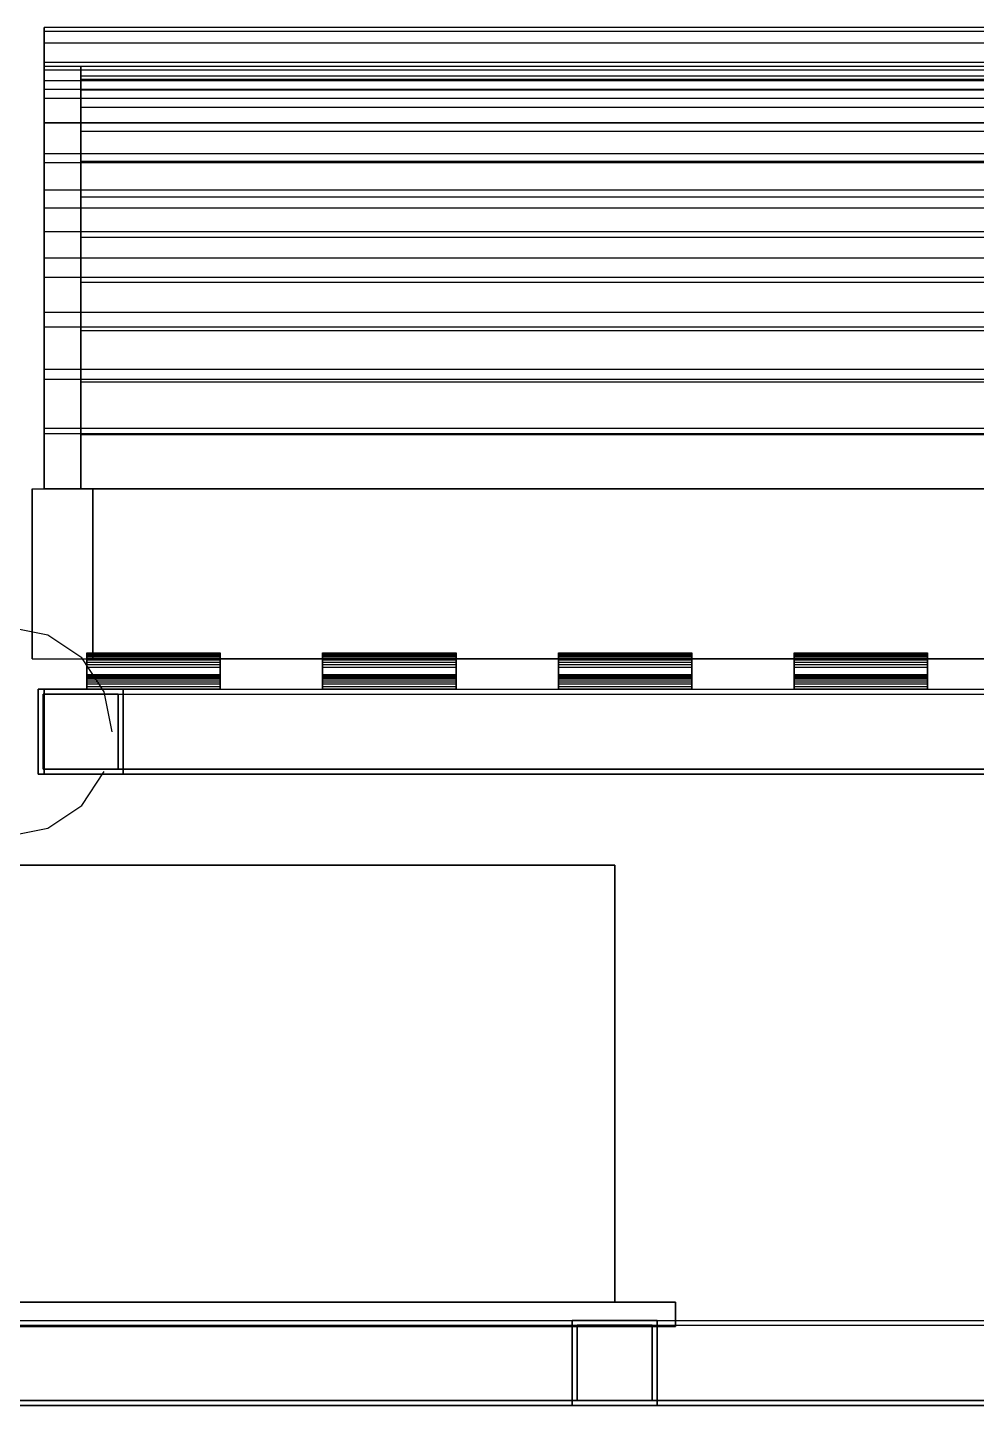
# Model space of a CAD drawing. Header units: millimetres. Extents: x -840 to 1340, y 6 to 760.
# Drawn here: x 558 to 949, y 142 to 710 of the extents above; entities that cross this region are included whole.
import ezdxf

# ---------------------------------------------------------------- set-up
doc = ezdxf.new("R2010")
doc.units = ezdxf.units.MM
for name, color, linetype in [('B01', 7, 'Continuous'), ('B02', 7, 'Continuous'), ('B63', 7, 'Continuous'), ('C3', 7, 'Continuous'), ('E09', 7, 'Continuous'), ('E10', 7, 'Continuous'), ('EH1', 7, 'Continuous'), ('H010', 7, 'Continuous'), ('H011', 7, 'Continuous'), ('L010', 7, 'Continuous'), ('L011', 7, 'Continuous'), ('L020', 7, 'Continuous'), ('L1000', 7, 'Continuous'), ('L1001', 7, 'Continuous'), ('L1002', 7, 'Continuous'), ('L1003', 7, 'Continuous'), ('L200', 7, 'Continuous')]:
    doc.layers.add(name, color=color, linetype=linetype)

msp = doc.modelspace()

# ---------------------------------------------------------------- linework, layer by layer
at = {"layer": 'B01'}
for points in [[(-780, 177.5), (1280, 177.5)], [(-780, 177.5), (1280, 177.5)], [(-780, 175.5), (1280, 175.5)], [(-780, 175.5), (1280, 175.5)], [(-780, 144.5), (1280, 144.5)], [(1280, 144.5), (-780, 144.5)], [(1280, 142.5), (-780, 142.5)], [(-780, 142.5), (1280, 142.5)]]:
    msp.add_lwpolyline(points, dxfattribs=at)
at = {"layer": 'B02'}
for points in [[(-780, 177.5), (1280, 177.5)], [(-780, 177.5), (1280, 177.5)], [(-780, 175.5), (1280, 175.5)], [(-780, 175.5), (1280, 175.5)], [(-780, 144.5), (1280, 144.5)], [(1280, 144.5), (-780, 144.5)], [(1280, 142.5), (-780, 142.5)], [(-780, 142.5), (1280, 142.5)]]:
    msp.add_lwpolyline(points, dxfattribs=at)
at = {"layer": 'B63'}
for points in [[(782.5, 177.5), (782.5, 177.5)], [(782.5, 142.5), (782.5, 177.5)], [(782.5, 177.5), (782.5, 142.5)], [(782.5, 177.5), (817.5, 177.5)], [(817.5, 177.5), (782.5, 177.5)], [(817.5, 177.5), (817.5, 177.5)], [(817.5, 177.5), (817.5, 142.5)], [(817.5, 142.5), (817.5, 177.5)], [(784.5, 175.5), (784.5, 175.5)], [(815.5, 175.5), (784.5, 175.5)], [(784.5, 175.5), (815.5, 175.5)], [(784.5, 175.5), (784.5, 144.5)], [(784.5, 144.5), (784.5, 175.5)], [(815.5, 175.5), (815.5, 175.5)], [(815.5, 144.5), (815.5, 175.5)], [(815.5, 175.5), (815.5, 144.5)], [(782.5, 142.5), (782.5, 142.5)], [(817.5, 142.5), (782.5, 142.5)], [(782.5, 142.5), (817.5, 142.5)], [(784.5, 144.5), (784.5, 144.5)], [(784.5, 144.5), (815.5, 144.5)], [(815.5, 144.5), (784.5, 144.5)], [(815.5, 144.5), (815.5, 144.5)], [(817.5, 142.5), (817.5, 142.5)]]:
    msp.add_lwpolyline(points, dxfattribs=at)
at = {"layer": 'C3'}
for points in [[(1305, 710), (565, 710)], [(565, 710), (565, 708.37)], [(565, 708.37), (565, 710)], [(1305, 708.37), (565, 708.37)], [(565, 708.37), (565, 703.53)], [(1305, 708.37), (565, 708.37)], [(565, 703.53), (565, 708.37)], [(1305, 703.53), (565, 703.53)], [(565, 703.53), (565, 695.54)], [(1305, 703.53), (565, 703.53)], [(565, 695.54), (565, 703.53)], [(1305, 695.54), (565, 695.54)], [(565, 695.54), (565, 684.54)], [(1305, 695.54), (565, 695.54)], [(565, 684.54), (565, 695.54)], [(1305, 694), (565, 694)], [(565, 694), (565, 692.51)], [(565, 692.51), (565, 694)], [(1305, 692.51), (565, 692.51)], [(565, 692.51), (565, 688.07)], [(1305, 692.51), (565, 692.51)], [(565, 688.07), (565, 692.51)], [(1305, 688.07), (565, 688.07)], [(565, 688.07), (565, 680.76)], [(1305, 688.07), (565, 688.07)], [(565, 680.76), (565, 688.07)], [(1305, 684.54), (565, 684.54)], [(565, 684.54), (565, 670.74)], [(1305, 684.54), (565, 684.54)], [(565, 670.74), (565, 684.54)], [(1305, 680.76), (565, 680.76)], [(565, 680.76), (565, 670.69)], [(1305, 680.76), (565, 680.76)], [(565, 670.69), (565, 680.76)], [(1305, 670.74), (565, 670.74)], [(565, 670.74), (565, 654.35)], [(1305, 670.74), (565, 670.74)], [(565, 654.35), (565, 670.74)], [(1305, 670.69), (565, 670.69)], [(565, 670.69), (565, 658.04)], [(1305, 670.69), (565, 670.69)], [(565, 658.04), (565, 670.69)], [(1305, 658.04), (565, 658.04)], [(565, 658.04), (565, 643.04)], [(1305, 658.04), (565, 658.04)], [(565, 643.04), (565, 658.04)], [(1305, 654.35), (565, 654.35)], [(565, 654.35), (565, 635.66)], [(1305, 654.35), (565, 654.35)], [(565, 635.66), (565, 654.35)], [(1305, 643.04), (565, 643.04)], [(565, 643.04), (565, 625.92)], [(1305, 643.04), (565, 643.04)], [(565, 625.92), (565, 643.04)], [(1305, 635.66), (565, 635.66)], [(565, 635.66), (565, 615)], [(1305, 635.66), (565, 635.66)], [(565, 615), (565, 635.66)], [(1305, 625.92), (565, 625.92)], [(565, 625.92), (565, 607)], [(1305, 625.92), (565, 625.92)], [(565, 607), (565, 625.92)], [(1305, 615), (565, 615)], [(565, 615), (565, 592.71)], [(1305, 615), (565, 615)], [(565, 592.71), (565, 615)], [(1305, 607), (565, 607)], [(565, 607), (565, 586.59)], [(1305, 607), (565, 607)], [(565, 586.59), (565, 607)], [(1305, 592.71), (565, 592.71)], [(565, 592.71), (565, 569.18)], [(1305, 592.71), (565, 592.71)], [(565, 569.18), (565, 592.71)], [(1305, 586.59), (565, 586.59)], [(565, 586.59), (565, 565.03)], [(1305, 586.59), (565, 586.59)], [(565, 565.03), (565, 586.59)], [(1305, 569.18), (565, 569.18)], [(565, 569.18), (565, 544.8)], [(1305, 569.18), (565, 569.18)], [(565, 544.8), (565, 569.18)], [(1305, 565.03), (565, 565.03)], [(565, 565.03), (565, 542.71)], [(1305, 565.03), (565, 565.03)], [(565, 542.71), (565, 565.03)], [(1305, 544.8), (565, 544.8)], [(565, 544.8), (565, 520)], [(1305, 544.8), (565, 544.8)], [(565, 520), (565, 544.8)], [(1305, 542.71), (565, 542.71)], [(565, 542.71), (565, 520)], [(1305, 542.71), (565, 542.71)], [(565, 520), (565, 542.71)], [(565, 520), (1305, 520)], [(1305, 520), (565, 520)], [(1305, 520), (565, 520)], [(565, 520), (565, 520)], [(1305, 520), (565, 520)], [(565, 520), (565, 520)]]:
    msp.add_lwpolyline(points, dxfattribs=at)
at = {"layer": 'E09'}
for points in [[(825, 185), (475, 185)], [(475, 185), (825, 185)], [(825, 185), (825, 175)], [(825, 185), (825, 185)], [(825, 175), (825, 185)], [(475, 175), (825, 175)], [(825, 175), (475, 175)], [(825, 175), (825, 175)]]:
    msp.add_lwpolyline(points, dxfattribs=at)
at = {"layer": 'E10'}
for points in [[(800, 365), (500, 365)], [(500, 365), (800, 365)], [(800, 365), (800, 185)], [(800, 365), (800, 365)], [(800, 185), (800, 365)], [(500, 185), (800, 185)], [(800, 185), (500, 185)], [(800, 185), (800, 185)]]:
    msp.add_lwpolyline(points, dxfattribs=at)
at = {"layer": 'EH1'}
for points in [[(1081.05, 694), (580, 694)], [(580, 694), (580, 692.51)], [(580, 692.51), (580, 694)], [(1081.05, 692.51), (580, 692.51)], [(580, 692.51), (580, 688.07)], [(1081.05, 692.51), (580, 692.51)], [(580, 688.07), (580, 692.51)], [(1081.05, 690), (580, 690)], [(580, 690), (580, 688.55)], [(580, 688.55), (580, 690)], [(1081.05, 688.55), (580, 688.55)], [(580, 688.55), (580, 684.21)], [(1081.05, 688.55), (580, 688.55)], [(580, 684.21), (580, 688.55)], [(1081.05, 688.07), (580, 688.07)], [(580, 688.07), (580, 680.76)], [(1081.05, 688.07), (580, 688.07)], [(580, 680.76), (580, 688.07)], [(1081.05, 684.21), (580, 684.21)], [(580, 684.21), (580, 677.06)], [(1081.05, 684.21), (580, 684.21)], [(580, 677.06), (580, 684.21)], [(1081.05, 680.76), (580, 680.76)], [(580, 680.76), (580, 670.69)], [(1081.05, 680.76), (580, 680.76)], [(580, 670.69), (580, 680.76)], [(1081.05, 677.06), (580, 677.06)], [(580, 677.06), (580, 667.22)], [(1081.05, 677.06), (580, 677.06)], [(580, 667.22), (580, 677.06)], [(1081.05, 670.69), (580, 670.69)], [(580, 670.69), (580, 658.04)], [(1081.05, 670.69), (580, 670.69)], [(580, 658.04), (580, 670.69)], [(1081.05, 667.22), (580, 667.22)], [(580, 667.22), (580, 654.87)], [(1081.05, 667.22), (580, 667.22)], [(580, 654.87), (580, 667.22)], [(1081.05, 658.04), (580, 658.04)], [(580, 658.04), (580, 643.04)], [(1081.05, 658.04), (580, 658.04)], [(580, 643.04), (580, 658.04)], [(1081.05, 654.87), (580, 654.87)], [(580, 654.87), (580, 640.21)], [(1081.05, 654.87), (580, 654.87)], [(580, 640.21), (580, 654.87)], [(1081.05, 643.04), (580, 643.04)], [(580, 643.04), (580, 625.92)], [(1081.05, 643.04), (580, 643.04)], [(580, 625.92), (580, 643.04)], [(1081.05, 640.21), (580, 640.21)], [(580, 640.21), (580, 623.49)], [(1081.05, 640.21), (580, 640.21)], [(580, 623.49), (580, 640.21)], [(1081.05, 625.92), (580, 625.92)], [(580, 625.92), (580, 607)], [(1081.05, 625.92), (580, 625.92)], [(580, 607), (580, 625.92)], [(1081.05, 623.49), (580, 623.49)], [(580, 623.49), (580, 605)], [(1081.05, 623.49), (580, 623.49)], [(580, 605), (580, 623.49)], [(1081.05, 607), (580, 607)], [(580, 607), (580, 586.59)], [(1081.05, 607), (580, 607)], [(580, 586.59), (580, 607)], [(1081.05, 605), (580, 605)], [(580, 605), (580, 585.06)], [(1081.05, 605), (580, 605)], [(580, 585.06), (580, 605)], [(1081.05, 586.59), (580, 586.59)], [(580, 586.59), (580, 565.03)], [(1081.05, 586.59), (580, 586.59)], [(580, 565.03), (580, 586.59)], [(1081.05, 585.06), (580, 585.06)], [(580, 585.06), (580, 564)], [(1081.05, 585.06), (580, 585.06)], [(580, 564), (580, 585.06)], [(1081.05, 565.03), (580, 565.03)], [(580, 565.03), (580, 542.71)], [(1081.05, 565.03), (580, 565.03)], [(580, 542.71), (580, 565.03)], [(1081.05, 564), (580, 564)], [(580, 564), (580, 542.19)], [(1081.05, 564), (580, 564)], [(580, 542.19), (580, 564)], [(1081.05, 542.71), (580, 542.71)], [(580, 542.71), (580, 520)], [(1081.05, 542.71), (580, 542.71)], [(580, 520), (580, 542.71)], [(1081.05, 542.19), (580, 542.19)], [(580, 542.19), (580, 520)], [(1081.05, 542.19), (580, 542.19)], [(580, 520), (580, 542.19)], [(580, 520), (1081.05, 520)], [(1081.05, 520), (580, 520)], [(1081.05, 520), (580, 520)], [(580, 520), (580, 520)], [(1081.05, 520), (580, 520)], [(580, 520), (580, 520)]]:
    msp.add_lwpolyline(points, dxfattribs=at)
at = {"layer": 'H010'}
for points in [[(593, 420), (589.73, 436.46), (580.41, 450.41), (566.46, 459.73), (550, 463), (533.54, 459.73), (519.59, 450.41), (510.27, 436.46), (507, 420), (510.27, 403.54), (519.59, 389.59), (533.54, 380.27), (550, 377), (566.46, 380.27), (580.41, 389.59), (589.73, 403.54)], [(593, 420), (589.73, 436.46), (580.41, 450.41), (566.46, 459.73), (550, 463), (533.54, 459.73), (519.59, 450.41), (510.27, 436.46), (507, 420), (510.27, 403.54), (519.59, 389.59), (533.54, 380.27), (550, 377), (566.46, 380.27), (580.41, 389.59), (589.73, 403.54)], [(593, 420), (593, 420)]]:
    msp.add_lwpolyline(points, dxfattribs=at)
at = {"layer": 'H011'}
for points in [[(593, 420), (589.73, 436.46), (580.41, 450.41), (566.46, 459.73), (550, 463), (533.54, 459.73), (519.59, 450.41), (510.27, 436.46), (507, 420), (510.27, 403.54), (519.59, 389.59), (533.54, 380.27), (550, 377), (566.46, 380.27), (580.41, 389.59), (589.73, 403.54)], [(593, 420), (589.73, 436.46), (580.41, 450.41), (566.46, 459.73), (550, 463), (533.54, 459.73), (519.59, 450.41), (510.27, 436.46), (507, 420), (510.27, 403.54), (519.59, 389.59), (533.54, 380.27), (550, 377), (566.46, 380.27), (580.41, 389.59), (589.73, 403.54)], [(593, 420), (593, 420)]]:
    msp.add_lwpolyline(points, dxfattribs=at)
at = {"layer": 'L010'}
for points in [[(565, 437.5), (1335, 437.5)], [(565, 402.5), (565, 437.5)], [(565, 437.5), (1335, 437.5)], [(565, 437.5), (565, 437.5)], [(565, 437.5), (565, 402.5)], [(565, 435.5), (1335, 435.5)], [(565, 404.5), (565, 435.5)], [(565, 435.5), (1335, 435.5)], [(565, 435.5), (565, 435.5)], [(565, 435.5), (565, 404.5)], [(565, 404.5), (1335, 404.5)], [(1335, 404.5), (565, 404.5)], [(565, 404.5), (565, 404.5)], [(1335, 402.5), (565, 402.5)], [(565, 402.5), (1335, 402.5)], [(565, 402.5), (565, 402.5)]]:
    msp.add_lwpolyline(points, dxfattribs=at)
at = {"layer": 'L011'}
for points in [[(565, 437.5), (1335, 437.5)], [(565, 402.5), (565, 437.5)], [(565, 437.5), (1335, 437.5)], [(565, 437.5), (565, 437.5)], [(565, 437.5), (565, 402.5)], [(565, 435.5), (1335, 435.5)], [(565, 404.5), (565, 435.5)], [(565, 435.5), (1335, 435.5)], [(565, 435.5), (565, 435.5)], [(565, 435.5), (565, 404.5)], [(565, 404.5), (1335, 404.5)], [(1335, 404.5), (565, 404.5)], [(565, 404.5), (565, 404.5)], [(1335, 402.5), (565, 402.5)], [(565, 402.5), (1335, 402.5)], [(565, 402.5), (565, 402.5)]]:
    msp.add_lwpolyline(points, dxfattribs=at)
at = {"layer": 'L020'}
for points in [[(562.5, 437.5), (562.5, 437.5)], [(562.5, 402.5), (562.5, 437.5)], [(562.5, 437.5), (562.5, 402.5)], [(562.5, 437.5), (597.5, 437.5)], [(597.5, 437.5), (562.5, 437.5)], [(597.5, 437.5), (597.5, 437.5)], [(597.5, 437.5), (597.5, 402.5)], [(597.5, 402.5), (597.5, 437.5)], [(564.5, 435.5), (564.5, 435.5)], [(595.5, 435.5), (564.5, 435.5)], [(564.5, 435.5), (595.5, 435.5)], [(564.5, 435.5), (564.5, 404.5)], [(564.5, 404.5), (564.5, 435.5)], [(595.5, 435.5), (595.5, 435.5)], [(595.5, 404.5), (595.5, 435.5)], [(595.5, 435.5), (595.5, 404.5)], [(564.5, 404.5), (564.5, 404.5)], [(564.5, 404.5), (595.5, 404.5)], [(595.5, 404.5), (564.5, 404.5)], [(595.5, 404.5), (595.5, 404.5)], [(562.5, 402.5), (562.5, 402.5)], [(597.5, 402.5), (562.5, 402.5)], [(562.5, 402.5), (597.5, 402.5)], [(597.5, 402.5), (597.5, 402.5)]]:
    msp.add_lwpolyline(points, dxfattribs=at)
at = {"layer": 'L1000'}
for points in [[(582.5, 452.5), (637.5, 452.5)], [(582.5, 452.44), (582.5, 452.5)], [(582.5, 452.5), (582.5, 452.44)], [(582.5, 452.44), (637.5, 452.44)], [(582.5, 452.26), (582.5, 452.44)], [(582.5, 452.44), (637.5, 452.44)], [(582.5, 452.44), (582.5, 452.26)], [(582.5, 452.26), (637.5, 452.26)], [(582.5, 451.96), (582.5, 452.26)], [(582.5, 452.26), (637.5, 452.26)], [(582.5, 452.26), (582.5, 451.96)], [(582.5, 451.96), (637.5, 451.96)], [(582.5, 451.54), (582.5, 451.96)], [(582.5, 451.96), (637.5, 451.96)], [(582.5, 451.96), (582.5, 451.54)], [(582.5, 451.54), (637.5, 451.54)], [(582.5, 451), (582.5, 451.54)], [(582.5, 451.54), (637.5, 451.54)], [(582.5, 451.54), (582.5, 451)], [(582.5, 451), (637.5, 451)], [(582.5, 450.34), (582.5, 451)], [(582.5, 451), (637.5, 451)], [(582.5, 451), (582.5, 450.34)], [(582.5, 450.34), (637.5, 450.34)], [(582.5, 449.56), (582.5, 450.34)], [(582.5, 450.34), (637.5, 450.34)], [(582.5, 450.34), (582.5, 449.56)], [(582.5, 449.56), (637.5, 449.56)], [(582.5, 448.66), (582.5, 449.56)], [(582.5, 449.56), (637.5, 449.56)], [(582.5, 449.56), (582.5, 448.66)], [(582.5, 448.66), (637.5, 448.66)], [(582.5, 447.64), (582.5, 448.66)], [(582.5, 448.66), (637.5, 448.66)], [(582.5, 448.66), (582.5, 447.64)], [(637.5, 452.5), (637.5, 452.44)], [(637.5, 452.44), (637.5, 452.5)], [(637.5, 452.44), (637.5, 452.26)], [(637.5, 452.26), (637.5, 452.44)], [(637.5, 452.26), (637.5, 451.96)], [(637.5, 451.96), (637.5, 452.26)], [(637.5, 451.96), (637.5, 451.54)], [(637.5, 451.54), (637.5, 451.96)], [(637.5, 451.54), (637.5, 451)], [(637.5, 451), (637.5, 451.54)], [(637.5, 451), (637.5, 450.34)], [(637.5, 450.34), (637.5, 451)], [(637.5, 450.34), (637.5, 449.56)], [(637.5, 449.56), (637.5, 450.34)], [(637.5, 449.56), (637.5, 448.66)], [(637.5, 448.66), (637.5, 449.56)], [(637.5, 448.66), (637.5, 447.64)], [(637.5, 447.64), (637.5, 448.66)], [(582.5, 447.64), (637.5, 447.64)], [(582.5, 446.5), (582.5, 447.64)], [(582.5, 447.64), (637.5, 447.64)], [(582.5, 447.64), (582.5, 446.5)], [(582.5, 446.5), (637.5, 446.5)], [(582.5, 437.5), (582.5, 446.5)], [(582.5, 446.5), (637.5, 446.5)], [(582.5, 446.5), (582.5, 437.5)], [(582.5, 443.5), (637.5, 443.5)], [(582.5, 443.44), (582.5, 443.5)], [(582.5, 443.5), (582.5, 443.44)], [(582.5, 443.44), (637.5, 443.44)], [(582.5, 443.26), (582.5, 443.44)], [(582.5, 443.44), (637.5, 443.44)], [(582.5, 443.44), (582.5, 443.26)], [(582.5, 443.26), (637.5, 443.26)], [(582.5, 442.96), (582.5, 443.26)], [(582.5, 443.26), (637.5, 443.26)], [(582.5, 443.26), (582.5, 442.96)], [(582.5, 442.96), (637.5, 442.96)], [(582.5, 442.54), (582.5, 442.96)], [(582.5, 442.96), (637.5, 442.96)], [(582.5, 442.96), (582.5, 442.54)], [(637.5, 447.64), (637.5, 446.5)], [(637.5, 446.5), (637.5, 447.64)], [(637.5, 446.5), (637.5, 437.5)], [(637.5, 437.5), (637.5, 446.5)], [(637.5, 443.5), (637.5, 443.44)], [(637.5, 443.44), (637.5, 443.5)], [(637.5, 443.44), (637.5, 443.26)], [(637.5, 443.26), (637.5, 443.44)], [(637.5, 443.26), (637.5, 442.96)], [(637.5, 442.96), (637.5, 443.26)], [(637.5, 442.96), (637.5, 442.54)], [(637.5, 442.54), (637.5, 442.96)], [(582.5, 442.54), (637.5, 442.54)], [(582.5, 442), (582.5, 442.54)], [(582.5, 442.54), (637.5, 442.54)], [(582.5, 442.54), (582.5, 442)], [(582.5, 442), (637.5, 442)], [(582.5, 441.34), (582.5, 442)], [(582.5, 442), (637.5, 442)], [(582.5, 442), (582.5, 441.34)], [(582.5, 441.34), (637.5, 441.34)], [(582.5, 440.56), (582.5, 441.34)], [(582.5, 441.34), (637.5, 441.34)], [(582.5, 441.34), (582.5, 440.56)], [(582.5, 440.56), (637.5, 440.56)], [(582.5, 439.66), (582.5, 440.56)], [(582.5, 440.56), (637.5, 440.56)], [(582.5, 440.56), (582.5, 439.66)], [(582.5, 439.66), (637.5, 439.66)], [(582.5, 438.64), (582.5, 439.66)], [(582.5, 439.66), (637.5, 439.66)], [(582.5, 439.66), (582.5, 438.64)], [(582.5, 438.64), (637.5, 438.64)], [(582.5, 437.5), (582.5, 438.64)], [(582.5, 438.64), (637.5, 438.64)], [(582.5, 438.64), (582.5, 437.5)], [(637.5, 437.5), (582.5, 437.5)], [(582.5, 437.5), (637.5, 437.5)], [(637.5, 442.54), (637.5, 442)], [(637.5, 442), (637.5, 442.54)], [(637.5, 442), (637.5, 441.34)], [(637.5, 441.34), (637.5, 442)], [(637.5, 441.34), (637.5, 440.56)], [(637.5, 440.56), (637.5, 441.34)], [(637.5, 440.56), (637.5, 439.66)], [(637.5, 439.66), (637.5, 440.56)], [(637.5, 439.66), (637.5, 438.64)], [(637.5, 438.64), (637.5, 439.66)], [(637.5, 438.64), (637.5, 437.5)], [(637.5, 437.5), (637.5, 438.64)]]:
    msp.add_lwpolyline(points, dxfattribs=at)
at = {"layer": 'L1001'}
for points in [[(679.64, 452.5), (734.64, 452.5)], [(679.64, 452.44), (679.64, 452.5)], [(679.64, 452.5), (679.64, 452.44)], [(679.64, 452.44), (734.64, 452.44)], [(679.64, 452.26), (679.64, 452.44)], [(679.64, 452.44), (734.64, 452.44)], [(679.64, 452.44), (679.64, 452.26)], [(679.64, 452.26), (734.64, 452.26)], [(679.64, 451.96), (679.64, 452.26)], [(679.64, 452.26), (734.64, 452.26)], [(679.64, 452.26), (679.64, 451.96)], [(679.64, 451.96), (734.64, 451.96)], [(679.64, 451.54), (679.64, 451.96)], [(679.64, 451.96), (734.64, 451.96)], [(679.64, 451.96), (679.64, 451.54)], [(679.64, 451.54), (734.64, 451.54)], [(679.64, 451), (679.64, 451.54)], [(679.64, 451.54), (734.64, 451.54)], [(679.64, 451.54), (679.64, 451)], [(679.64, 451), (734.64, 451)], [(679.64, 450.34), (679.64, 451)], [(679.64, 451), (734.64, 451)], [(679.64, 451), (679.64, 450.34)], [(679.64, 450.34), (734.64, 450.34)], [(679.64, 449.56), (679.64, 450.34)], [(679.64, 450.34), (734.64, 450.34)], [(679.64, 450.34), (679.64, 449.56)], [(679.64, 449.56), (734.64, 449.56)], [(679.64, 448.66), (679.64, 449.56)], [(679.64, 449.56), (734.64, 449.56)], [(679.64, 449.56), (679.64, 448.66)], [(679.64, 448.66), (734.64, 448.66)], [(679.64, 447.64), (679.64, 448.66)], [(679.64, 448.66), (734.64, 448.66)], [(679.64, 448.66), (679.64, 447.64)], [(734.64, 452.5), (734.64, 452.44)], [(734.64, 452.44), (734.64, 452.5)], [(734.64, 452.44), (734.64, 452.26)], [(734.64, 452.26), (734.64, 452.44)], [(734.64, 452.26), (734.64, 451.96)], [(734.64, 451.96), (734.64, 452.26)], [(734.64, 451.96), (734.64, 451.54)], [(734.64, 451.54), (734.64, 451.96)], [(734.64, 451.54), (734.64, 451)], [(734.64, 451), (734.64, 451.54)], [(734.64, 451), (734.64, 450.34)], [(734.64, 450.34), (734.64, 451)], [(734.64, 450.34), (734.64, 449.56)], [(734.64, 449.56), (734.64, 450.34)], [(734.64, 449.56), (734.64, 448.66)], [(734.64, 448.66), (734.64, 449.56)], [(734.64, 448.66), (734.64, 447.64)], [(734.64, 447.64), (734.64, 448.66)], [(679.64, 447.64), (734.64, 447.64)], [(679.64, 446.5), (679.64, 447.64)], [(679.64, 447.64), (734.64, 447.64)], [(679.64, 447.64), (679.64, 446.5)], [(679.64, 446.5), (734.64, 446.5)], [(679.64, 437.5), (679.64, 446.5)], [(679.64, 446.5), (734.64, 446.5)], [(679.64, 446.5), (679.64, 437.5)], [(679.64, 443.5), (734.64, 443.5)], [(679.64, 443.44), (679.64, 443.5)], [(679.64, 443.5), (679.64, 443.44)], [(679.64, 443.44), (734.64, 443.44)], [(679.64, 443.26), (679.64, 443.44)], [(679.64, 443.44), (734.64, 443.44)], [(679.64, 443.44), (679.64, 443.26)], [(679.64, 443.26), (734.64, 443.26)], [(679.64, 442.96), (679.64, 443.26)], [(679.64, 443.26), (734.64, 443.26)], [(679.64, 443.26), (679.64, 442.96)], [(679.64, 442.96), (734.64, 442.96)], [(679.64, 442.54), (679.64, 442.96)], [(679.64, 442.96), (734.64, 442.96)], [(679.64, 442.96), (679.64, 442.54)], [(734.64, 447.64), (734.64, 446.5)], [(734.64, 446.5), (734.64, 447.64)], [(734.64, 446.5), (734.64, 437.5)], [(734.64, 437.5), (734.64, 446.5)], [(734.64, 443.5), (734.64, 443.44)], [(734.64, 443.44), (734.64, 443.5)], [(734.64, 443.44), (734.64, 443.26)], [(734.64, 443.26), (734.64, 443.44)], [(734.64, 443.26), (734.64, 442.96)], [(734.64, 442.96), (734.64, 443.26)], [(734.64, 442.96), (734.64, 442.54)], [(734.64, 442.54), (734.64, 442.96)], [(679.64, 442.54), (734.64, 442.54)], [(679.64, 442), (679.64, 442.54)], [(679.64, 442.54), (734.64, 442.54)], [(679.64, 442.54), (679.64, 442)], [(679.64, 442), (734.64, 442)], [(679.64, 441.34), (679.64, 442)], [(679.64, 442), (734.64, 442)], [(679.64, 442), (679.64, 441.34)], [(679.64, 441.34), (734.64, 441.34)], [(679.64, 440.56), (679.64, 441.34)], [(679.64, 441.34), (734.64, 441.34)], [(679.64, 441.34), (679.64, 440.56)], [(679.64, 440.56), (734.64, 440.56)], [(679.64, 439.66), (679.64, 440.56)], [(679.64, 440.56), (734.64, 440.56)], [(679.64, 440.56), (679.64, 439.66)], [(679.64, 439.66), (734.64, 439.66)], [(679.64, 438.64), (679.64, 439.66)], [(679.64, 439.66), (734.64, 439.66)], [(679.64, 439.66), (679.64, 438.64)], [(679.64, 438.64), (734.64, 438.64)], [(679.64, 437.5), (679.64, 438.64)], [(679.64, 438.64), (734.64, 438.64)], [(679.64, 438.64), (679.64, 437.5)], [(734.64, 437.5), (679.64, 437.5)], [(679.64, 437.5), (734.64, 437.5)], [(734.64, 442.54), (734.64, 442)], [(734.64, 442), (734.64, 442.54)], [(734.64, 442), (734.64, 441.34)], [(734.64, 441.34), (734.64, 442)], [(734.64, 441.34), (734.64, 440.56)], [(734.64, 440.56), (734.64, 441.34)], [(734.64, 440.56), (734.64, 439.66)], [(734.64, 439.66), (734.64, 440.56)], [(734.64, 439.66), (734.64, 438.64)], [(734.64, 438.64), (734.64, 439.66)], [(734.64, 438.64), (734.64, 437.5)], [(734.64, 437.5), (734.64, 438.64)]]:
    msp.add_lwpolyline(points, dxfattribs=at)
at = {"layer": 'L1002'}
for points in [[(776.79, 452.5), (831.79, 452.5)], [(776.79, 452.44), (776.79, 452.5)], [(776.79, 452.5), (776.79, 452.44)], [(776.79, 452.44), (831.79, 452.44)], [(776.79, 452.26), (776.79, 452.44)], [(776.79, 452.44), (831.79, 452.44)], [(776.79, 452.44), (776.79, 452.26)], [(776.79, 452.26), (831.79, 452.26)], [(776.79, 451.96), (776.79, 452.26)], [(776.79, 452.26), (831.79, 452.26)], [(776.79, 452.26), (776.79, 451.96)], [(776.79, 451.96), (831.79, 451.96)], [(776.79, 451.54), (776.79, 451.96)], [(776.79, 451.96), (831.79, 451.96)], [(776.79, 451.96), (776.79, 451.54)], [(776.79, 451.54), (831.79, 451.54)], [(776.79, 451), (776.79, 451.54)], [(776.79, 451.54), (831.79, 451.54)], [(776.79, 451.54), (776.79, 451)], [(776.79, 451), (831.79, 451)], [(776.79, 450.34), (776.79, 451)], [(776.79, 451), (831.79, 451)], [(776.79, 451), (776.79, 450.34)], [(776.79, 450.34), (831.79, 450.34)], [(776.79, 449.56), (776.79, 450.34)], [(776.79, 450.34), (831.79, 450.34)], [(776.79, 450.34), (776.79, 449.56)], [(776.79, 449.56), (831.79, 449.56)], [(776.79, 448.66), (776.79, 449.56)], [(776.79, 449.56), (831.79, 449.56)], [(776.79, 449.56), (776.79, 448.66)], [(776.79, 448.66), (831.79, 448.66)], [(776.79, 447.64), (776.79, 448.66)], [(776.79, 448.66), (831.79, 448.66)], [(776.79, 448.66), (776.79, 447.64)], [(831.79, 452.5), (831.79, 452.44)], [(831.79, 452.44), (831.79, 452.5)], [(831.79, 452.44), (831.79, 452.26)], [(831.79, 452.26), (831.79, 452.44)], [(831.79, 452.26), (831.79, 451.96)], [(831.79, 451.96), (831.79, 452.26)], [(831.79, 451.96), (831.79, 451.54)], [(831.79, 451.54), (831.79, 451.96)], [(831.79, 451.54), (831.79, 451)], [(831.79, 451), (831.79, 451.54)], [(831.79, 451), (831.79, 450.34)], [(831.79, 450.34), (831.79, 451)], [(831.79, 450.34), (831.79, 449.56)], [(831.79, 449.56), (831.79, 450.34)], [(831.79, 449.56), (831.79, 448.66)], [(831.79, 448.66), (831.79, 449.56)], [(831.79, 448.66), (831.79, 447.64)], [(831.79, 447.64), (831.79, 448.66)], [(776.79, 447.64), (831.79, 447.64)], [(776.79, 446.5), (776.79, 447.64)], [(776.79, 447.64), (831.79, 447.64)], [(776.79, 447.64), (776.79, 446.5)], [(776.79, 446.5), (831.79, 446.5)], [(776.79, 437.5), (776.79, 446.5)], [(776.79, 446.5), (831.79, 446.5)], [(776.79, 446.5), (776.79, 437.5)], [(776.79, 443.5), (831.79, 443.5)], [(776.79, 443.44), (776.79, 443.5)], [(776.79, 443.5), (776.79, 443.44)], [(776.79, 443.44), (831.79, 443.44)], [(776.79, 443.26), (776.79, 443.44)], [(776.79, 443.44), (831.79, 443.44)], [(776.79, 443.44), (776.79, 443.26)], [(776.79, 443.26), (831.79, 443.26)], [(776.79, 442.96), (776.79, 443.26)], [(776.79, 443.26), (831.79, 443.26)], [(776.79, 443.26), (776.79, 442.96)], [(776.79, 442.96), (831.79, 442.96)], [(776.79, 442.54), (776.79, 442.96)], [(776.79, 442.96), (831.79, 442.96)], [(776.79, 442.96), (776.79, 442.54)], [(831.79, 447.64), (831.79, 446.5)], [(831.79, 446.5), (831.79, 447.64)], [(831.79, 446.5), (831.79, 437.5)], [(831.79, 437.5), (831.79, 446.5)], [(831.79, 443.5), (831.79, 443.44)], [(831.79, 443.44), (831.79, 443.5)], [(831.79, 443.44), (831.79, 443.26)], [(831.79, 443.26), (831.79, 443.44)], [(831.79, 443.26), (831.79, 442.96)], [(831.79, 442.96), (831.79, 443.26)], [(831.79, 442.96), (831.79, 442.54)], [(831.79, 442.54), (831.79, 442.96)], [(776.79, 442.54), (831.79, 442.54)], [(776.79, 442), (776.79, 442.54)], [(776.79, 442.54), (831.79, 442.54)], [(776.79, 442.54), (776.79, 442)], [(776.79, 442), (831.79, 442)], [(776.79, 441.34), (776.79, 442)], [(776.79, 442), (831.79, 442)], [(776.79, 442), (776.79, 441.34)], [(776.79, 441.34), (831.79, 441.34)], [(776.79, 440.56), (776.79, 441.34)], [(776.79, 441.34), (831.79, 441.34)], [(776.79, 441.34), (776.79, 440.56)], [(776.79, 440.56), (831.79, 440.56)], [(776.79, 439.66), (776.79, 440.56)], [(776.79, 440.56), (831.79, 440.56)], [(776.79, 440.56), (776.79, 439.66)], [(776.79, 439.66), (831.79, 439.66)], [(776.79, 438.64), (776.79, 439.66)], [(776.79, 439.66), (831.79, 439.66)], [(776.79, 439.66), (776.79, 438.64)], [(776.79, 438.64), (831.79, 438.64)], [(776.79, 437.5), (776.79, 438.64)], [(776.79, 438.64), (831.79, 438.64)], [(776.79, 438.64), (776.79, 437.5)], [(831.79, 437.5), (776.79, 437.5)], [(776.79, 437.5), (831.79, 437.5)], [(831.79, 442.54), (831.79, 442)], [(831.79, 442), (831.79, 442.54)], [(831.79, 442), (831.79, 441.34)], [(831.79, 441.34), (831.79, 442)], [(831.79, 441.34), (831.79, 440.56)], [(831.79, 440.56), (831.79, 441.34)], [(831.79, 440.56), (831.79, 439.66)], [(831.79, 439.66), (831.79, 440.56)], [(831.79, 439.66), (831.79, 438.64)], [(831.79, 438.64), (831.79, 439.66)], [(831.79, 438.64), (831.79, 437.5)], [(831.79, 437.5), (831.79, 438.64)]]:
    msp.add_lwpolyline(points, dxfattribs=at)
at = {"layer": 'L1003'}
for points in [[(873.93, 452.5), (928.93, 452.5)], [(873.93, 452.44), (873.93, 452.5)], [(873.93, 452.5), (873.93, 452.44)], [(873.93, 452.44), (928.93, 452.44)], [(873.93, 452.26), (873.93, 452.44)], [(873.93, 452.44), (928.93, 452.44)], [(873.93, 452.44), (873.93, 452.26)], [(873.93, 452.26), (928.93, 452.26)], [(873.93, 451.96), (873.93, 452.26)], [(873.93, 452.26), (928.93, 452.26)], [(873.93, 452.26), (873.93, 451.96)], [(873.93, 451.96), (928.93, 451.96)], [(873.93, 451.54), (873.93, 451.96)], [(873.93, 451.96), (928.93, 451.96)], [(873.93, 451.96), (873.93, 451.54)], [(873.93, 451.54), (928.93, 451.54)], [(873.93, 451), (873.93, 451.54)], [(873.93, 451.54), (928.93, 451.54)], [(873.93, 451.54), (873.93, 451)], [(873.93, 451), (928.93, 451)], [(873.93, 450.34), (873.93, 451)], [(873.93, 451), (928.93, 451)], [(873.93, 451), (873.93, 450.34)], [(873.93, 450.34), (928.93, 450.34)], [(873.93, 449.56), (873.93, 450.34)], [(873.93, 450.34), (928.93, 450.34)], [(873.93, 450.34), (873.93, 449.56)], [(873.93, 449.56), (928.93, 449.56)], [(873.93, 448.66), (873.93, 449.56)], [(873.93, 449.56), (928.93, 449.56)], [(873.93, 449.56), (873.93, 448.66)], [(873.93, 448.66), (928.93, 448.66)], [(873.93, 447.64), (873.93, 448.66)], [(873.93, 448.66), (928.93, 448.66)], [(873.93, 448.66), (873.93, 447.64)], [(928.93, 452.5), (928.93, 452.44)], [(928.93, 452.44), (928.93, 452.5)], [(928.93, 452.44), (928.93, 452.26)], [(928.93, 452.26), (928.93, 452.44)], [(928.93, 452.26), (928.93, 451.96)], [(928.93, 451.96), (928.93, 452.26)], [(928.93, 451.96), (928.93, 451.54)], [(928.93, 451.54), (928.93, 451.96)], [(928.93, 451.54), (928.93, 451)], [(928.93, 451), (928.93, 451.54)], [(928.93, 451), (928.93, 450.34)], [(928.93, 450.34), (928.93, 451)], [(928.93, 450.34), (928.93, 449.56)], [(928.93, 449.56), (928.93, 450.34)], [(928.93, 449.56), (928.93, 448.66)], [(928.93, 448.66), (928.93, 449.56)], [(928.93, 448.66), (928.93, 447.64)], [(928.93, 447.64), (928.93, 448.66)], [(873.93, 447.64), (928.93, 447.64)], [(873.93, 446.5), (873.93, 447.64)], [(873.93, 447.64), (928.93, 447.64)], [(873.93, 447.64), (873.93, 446.5)], [(873.93, 446.5), (928.93, 446.5)], [(873.93, 437.5), (873.93, 446.5)], [(873.93, 446.5), (928.93, 446.5)], [(873.93, 446.5), (873.93, 437.5)], [(873.93, 443.5), (928.93, 443.5)], [(873.93, 443.44), (873.93, 443.5)], [(873.93, 443.5), (873.93, 443.44)], [(873.93, 443.44), (928.93, 443.44)], [(873.93, 443.26), (873.93, 443.44)], [(873.93, 443.44), (928.93, 443.44)], [(873.93, 443.44), (873.93, 443.26)], [(873.93, 443.26), (928.93, 443.26)], [(873.93, 442.96), (873.93, 443.26)], [(873.93, 443.26), (928.93, 443.26)], [(873.93, 443.26), (873.93, 442.96)], [(873.93, 442.96), (928.93, 442.96)], [(873.93, 442.54), (873.93, 442.96)], [(873.93, 442.96), (928.93, 442.96)], [(873.93, 442.96), (873.93, 442.54)], [(928.93, 447.64), (928.93, 446.5)], [(928.93, 446.5), (928.93, 447.64)], [(928.93, 446.5), (928.93, 437.5)], [(928.93, 437.5), (928.93, 446.5)], [(928.93, 443.5), (928.93, 443.44)], [(928.93, 443.44), (928.93, 443.5)], [(928.93, 443.44), (928.93, 443.26)], [(928.93, 443.26), (928.93, 443.44)], [(928.93, 443.26), (928.93, 442.96)], [(928.93, 442.96), (928.93, 443.26)], [(928.93, 442.96), (928.93, 442.54)], [(928.93, 442.54), (928.93, 442.96)], [(873.93, 442.54), (928.93, 442.54)], [(873.93, 442), (873.93, 442.54)], [(873.93, 442.54), (928.93, 442.54)], [(873.93, 442.54), (873.93, 442)], [(873.93, 442), (928.93, 442)], [(873.93, 441.34), (873.93, 442)], [(873.93, 442), (928.93, 442)], [(873.93, 442), (873.93, 441.34)], [(873.93, 441.34), (928.93, 441.34)], [(873.93, 440.56), (873.93, 441.34)], [(873.93, 441.34), (928.93, 441.34)], [(873.93, 441.34), (873.93, 440.56)], [(873.93, 440.56), (928.93, 440.56)], [(873.93, 439.66), (873.93, 440.56)], [(873.93, 440.56), (928.93, 440.56)], [(873.93, 440.56), (873.93, 439.66)], [(873.93, 439.66), (928.93, 439.66)], [(873.93, 438.64), (873.93, 439.66)], [(873.93, 439.66), (928.93, 439.66)], [(873.93, 439.66), (873.93, 438.64)], [(873.93, 438.64), (928.93, 438.64)], [(873.93, 437.5), (873.93, 438.64)], [(873.93, 438.64), (928.93, 438.64)], [(873.93, 438.64), (873.93, 437.5)], [(928.93, 437.5), (873.93, 437.5)], [(873.93, 437.5), (928.93, 437.5)], [(928.93, 442.54), (928.93, 442)], [(928.93, 442), (928.93, 442.54)], [(928.93, 442), (928.93, 441.34)], [(928.93, 441.34), (928.93, 442)], [(928.93, 441.34), (928.93, 440.56)], [(928.93, 440.56), (928.93, 441.34)], [(928.93, 440.56), (928.93, 439.66)], [(928.93, 439.66), (928.93, 440.56)], [(928.93, 439.66), (928.93, 438.64)], [(928.93, 438.64), (928.93, 439.66)], [(928.93, 438.64), (928.93, 437.5)], [(928.93, 437.5), (928.93, 438.64)]]:
    msp.add_lwpolyline(points, dxfattribs=at)
at = {"layer": 'L200'}
for points in [[(560, 520), (560, 520)], [(560, 450), (560, 520)], [(560, 520), (560, 450)], [(560, 520), (560.14, 520), (560.55, 520), (561.22, 520), (562.16, 520), (563.35, 520), (564.77, 520), (566.42, 520), (568.27, 520), (570.31, 520), (572.5, 520), (574.83, 520), (577.27, 520), (579.8, 520), (582.39, 520), (585, 520)], [(560, 520), (560.14, 520), (560.55, 520), (561.22, 520), (562.16, 520), (563.35, 520), (564.77, 520), (566.42, 520), (568.27, 520), (570.31, 520), (572.5, 520), (574.83, 520), (577.27, 520), (579.8, 520), (582.39, 520), (585, 520)], [(585, 520), (1315, 520)], [(1315, 520), (585, 520)], [(585, 450), (585, 520)], [(585, 520), (585, 450)], [(560, 450), (560, 450)], [(560, 450), (560.14, 450), (560.55, 450), (561.22, 450), (562.16, 450), (563.35, 450), (564.77, 450), (566.42, 450), (568.27, 450), (570.31, 450), (572.5, 450), (574.83, 450), (577.27, 450), (579.8, 450), (582.39, 450), (585, 450)], [(560, 450), (560.14, 450), (560.55, 450), (561.22, 450), (562.16, 450), (563.35, 450), (564.77, 450), (566.42, 450), (568.27, 450), (570.31, 450), (572.5, 450), (574.83, 450), (577.27, 450), (579.8, 450), (582.39, 450), (585, 450)], [(1315, 450), (585, 450)], [(585, 450), (1315, 450)]]:
    msp.add_lwpolyline(points, dxfattribs=at)

doc.saveas('drawing.dxf')
